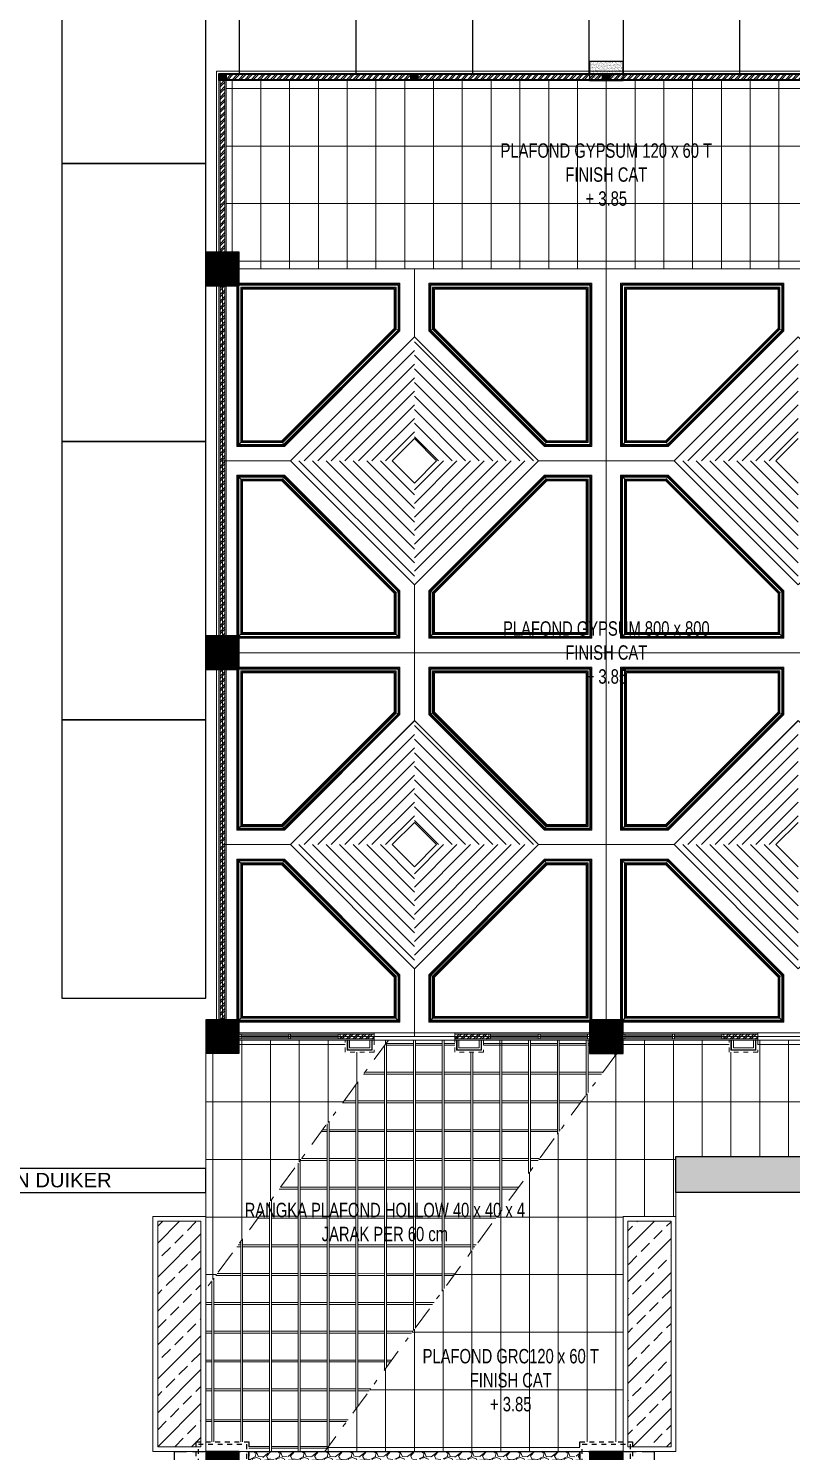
# Model space of a CAD drawing. Header units: inches. Extents: x 249 to 1192, y -18 to 440.
# Drawn here: x 359.44 to 375.35, y 240.01 to 269.68 of the extents above; entities that cross this region are included whole.
import ezdxf

# ---------------------------------------------------------------- set-up
doc = ezdxf.new("R2010")
doc.units = ezdxf.units.IN
doc.header["$MEASUREMENT"] = 0
for name, pattern in [('CENTER2', [1.125, 0.75, -0.125, 0.125, -0.125]), ('DASHDOT', [1, 0.5, -0.25, 0, -0.25]), ('DASHED2', [0.375, 0.25, -0.125]), ('HIDDEN', [0.375, 0.25, -0.125])]:
    doc.linetypes.add(name, pattern=pattern)
for name, color, linetype, lineweight in [('ARSIR BETON', 8, 'Continuous', 0), ('ARSIR KOLOM', 8, 'Continuous', 0), ('DINDING', 6, 'Continuous', 0), ('DINDING2', 137, 'Continuous', 20), ('KACA', 141, 'Continuous', 30), ('KUSEN', 16, 'Continuous', 15), ('lan', 7, 'Continuous', 15), ('lan1', 7, 'Continuous', 9), ('NOT', 7, 'Continuous', 9), ('PARTISI', 113, 'Continuous', 15), ('pla', 42, 'Continuous', 15), ('TEXT (KET. RUANG)', 7, 'Continuous', 5)]:
    doc.layers.add(name, color=color, linetype=linetype, lineweight=lineweight)
for name, color, linetype in [('ARSIR DINDING', 64, 'Continuous'), ('AS', 15, 'CENTER2'), ('ATAP', 123, 'Continuous'), ('KENDARAAN', 9, 'Continuous'), ('KOLOM', 5, 'Continuous'), ('SALURAN', 117, 'Continuous')]:
    doc.layers.add(name, color=color, linetype=linetype)
doc.styles.get("Standard").update_dxf_attribs({"font": 'arial.ttf'})
doc.styles.add('style1', font='swisscl.ttf')
pattern_1 = [(228.0127875, (-337.94808, -101.71055), (-4, -4.5), [0.067268, -6.65954402]), (184.9697407, (-337.99308, -101.76055), (6, 0.5), [0.115434, -11.42796238]), (132.510447, (-338.10808, -101.77055), (5, -5.5), [0.081394, -8.0580163]), (267.273689, (-338.30308, -101.89555), (0.5, 10), [0.105119, -10.40677902]), (292.8336542, (-338.30808, -102.00055), (-2.5, 6), [0.1030775, -10.20468656]), (357.273689, (-338.26808, -102.09555), (-10, 0.5), [0.105119, -10.40677902]), (37.6942405, (-338.16308, -102.10055), (-6.5, -5), [0.1390145, -13.76242427]), (72.2553284, (-338.05308, -102.01555), (3.5, 11), [0.131244, -12.99316075]), (121.4295656, (-338.01308, -101.89055), (-4, 6.5), [0.105475, -10.44203655]), (175.2363583, (-338.06808, -101.80055), (5.5, -0.5), [0.120416, -5.9003813]), (222.3974378, (-338.18808, -101.790549), (-6, -5.5), [0.155724, -15.4166875]), (138.814075, (-337.80808, -101.90055), (-3.5, 3), [0.0531505, -5.2619224]), (171.4692344, (-337.84808, -101.86555), (6.5, -1), [0.1011185, -10.0107557]), (225, (-337.94808, -101.85055), (-6e-17, -0.5), [0.0707105, -0.63639628]), (203.1985905, (-337.98308, -101.79055), (2.5, 1), [0.038079, -3.76980755]), (291.80141, (-338.01808, -101.80555), (-0.5, 1.5), [0.0538515, -2.6387309]), (30.963757, (-337.99808, -101.85555), (1.5, 1), [0.0874645, -2.82801145]), (161.565051, (-337.92308, -101.81055), (1, -0.5), [0.0632455, -1.51789333]), (16.3895403, (-338.30808, -101.80555), (5, 1.5), [0.0886, -8.77142257]), (70.346176, (-338.22308, -101.78055), (-2, -5.5), [0.0743305, -7.35870387]), (293.1985905, (-337.92308, -101.71055), (-1, 2.5), [0.0761575, -3.73172905]), (343.6104597, (-337.89308, -101.78055), (-5, 1.5), [0.0886, -8.77142257]), (339.443955, (-338.30808, -102.11555), (-2.5, 1), [0.08544, -4.18656187]), (294.7751406, (-338.22808, -102.14555), (-2.5, 5.5), [0.071589, -7.08732153]), (66.8014095, (-337.91808, -102.21055), (1, 2.5), [0.0761575, -3.73172905]), (17.3540246, (-337.88808, -102.14055), (-6.5, -2), [0.0838155, -8.2977118]), (69.443955, (-338.16308, -102.21055), (-1, -2.5), [0.04272, -4.22928187]), (101.309932, (-337.94808, -102.21055), (-0.5, 2), [0.025495, -2.52401476]), (165.963757, (-337.95308, -102.18555), (1.5, -0.5), [0.1030775, -1.9584753]), (186.009006, (-338.05308, -102.16055), (5, 0.5), [0.095525, -9.4569616]), (303.690068, (-337.99808, -101.90055), (-0.5, 1), [0.072111, -1.73066464]), (353.1572266, (-337.95808, -101.96055), (8.5, -1), [0.125897, -12.4637813]), (60.945396, (-337.83308, -101.97555), (-2, -3.5), [0.051478, -5.09633707]), (90, (-337.8081, -101.93055), (-0.5, 0.5), [0.03, -0.47]), (120.256437, (-338.06308, -102.14555), (2, -3.5), [0.069462, -6.87676]), (48.0127875, (-338.09808, -102.08555), (4, 4.5), [0.134536, -6.59227602]), (0, (-338.0081, -101.98555), (0.5, 0.5), [0.13, -0.37]), (325.3048465, (-337.87808, -101.98555), (5, -3.5), [0.079057, -7.82663715]), (254.054604, (-337.81308, -102.03055), (-0.5, -2), [0.072801, -3.56725394]), (207.6459754, (-337.83308, -102.10055), (-9.5, -5), [0.1185325, -11.7347371]), (175.4260787, (-337.93808, -102.15555), (-6.5, 0.5), [0.1253995, -12.4145367])]

# ---------------------------------------------------------------- blocks, each defined once
blk = doc.blocks.new('K1')
at = {"layer": 'ARSIR BETON'}
h = blk.add_hatch(dxfattribs=at)
h.set_pattern_fill('ANSI37', color=256, scale=0.15, style=0)
h.set_pattern_definition([(45, (258.37489, 277.120751), (-0.01325825, 0.01325825), []), (135, (258.37489, 277.120751), (-0.01325825, -0.01325825), [])])
h.paths.add_polyline_path([(259.125, 277.171), (259.125, 277.871), (258.425, 277.871), (258.425, 277.171)])
at = {"layer": 'KOLOM'}
blk.add_lwpolyline([(258.425, 277.171), (259.125, 277.171), (259.125, 277.871), (258.425, 277.871)], close=True, dxfattribs=at)
for points in [[(258.725, 277.571), (258.825, 277.471)], [(258.725, 277.471), (258.825, 277.571)]]:
    blk.add_lwpolyline(points, dxfattribs=at)
blk = doc.blocks.new('K2')
at = {"layer": 'ARSIR BETON'}
h = blk.add_hatch(dxfattribs=at)
h.set_pattern_fill('ANSI37', color=256, scale=0.1, style=0)
h.set_pattern_definition([(45, (-38.743626, 268.082874), (-0.0088388, 0.0088388), []), (135, (-38.743626, 268.082874), (-0.0088388, -0.0088388), [])])
h.paths.add_polyline_path([(-38.594, 268.233), (-38.744, 268.233), (-38.744, 268.083), (-38.594, 268.083)])
at = {"layer": 'KOLOM'}
blk.add_lwpolyline([(-38.744, 268.083), (-38.594, 268.083), (-38.594, 268.233), (-38.744, 268.233)], close=True, dxfattribs=at)
blk = doc.blocks.new('PL')
h = blk.add_hatch()
h.set_pattern_fill('_USER', color=256, scale=0.2, angle=45, style=0, pattern_type=0)
h.set_pattern_definition([(45, (561.85077, 407.82852), (-0.141421, 0.141421), [])])
h.paths.add_polyline_path([(564.437, 410.414), (561.851, 407.829), (563.972, 407.829), (564.437, 408.293)])
h = blk.add_hatch()
h.set_pattern_fill('_USER', color=256, scale=0.2, angle=45, style=0, pattern_type=0)
h.set_pattern_definition([(135, (567.02235, 407.82852), (0.141421, 0.141421), [])])
h.paths.add_polyline_path([(564.437, 410.414), (567.022, 407.829), (564.901, 407.829), (564.437, 408.293)])
h = blk.add_hatch()
h.set_pattern_fill('_USER', color=256, scale=0.2, angle=45, style=0, pattern_type=0)
h.set_pattern_definition([(45, (569.85077, 407.82852), (-0.141421, 0.141421), [])])
h.paths.add_polyline_path([(572.437, 410.414), (569.851, 407.829), (571.972, 407.829), (572.437, 408.293)])
h = blk.add_hatch()
h.set_pattern_fill('_USER', color=256, scale=0.2, angle=45, style=0, pattern_type=0)
h.set_pattern_definition([(315, (561.85077, 407.82852), (-0.141421, -0.141421), [])])
h.paths.add_polyline_path([(564.437, 405.243), (561.851, 407.829), (563.972, 407.829), (564.437, 407.364)])
h = blk.add_hatch()
h.set_pattern_fill('_USER', color=256, scale=0.2, angle=45, style=0, pattern_type=0)
h.set_pattern_definition([(315, (569.85077, 407.82852), (-0.141421, -0.141421), [])])
h.paths.add_polyline_path([(572.437, 405.243), (569.851, 407.829), (571.972, 407.829), (572.437, 407.364)])
h = blk.add_hatch()
h.set_pattern_fill('_USER', color=256, scale=0.2, angle=45, style=0, pattern_type=0)
h.set_pattern_definition([(45, (561.85077, 399.82852), (-0.141421, 0.141421), [])])
h.paths.add_polyline_path([(564.437, 402.414), (561.851, 399.829), (563.972, 399.829), (564.437, 400.293)])
h = blk.add_hatch()
h.set_pattern_fill('_USER', color=256, scale=0.2, angle=45, style=0, pattern_type=0)
h.set_pattern_definition([(135, (567.02235, 399.82852), (0.141421, 0.141421), [])])
h.paths.add_polyline_path([(564.437, 402.414), (567.022, 399.829), (564.901, 399.829), (564.437, 400.293)])
h = blk.add_hatch()
h.set_pattern_fill('_USER', color=256, scale=0.2, angle=45, style=0, pattern_type=0)
h.set_pattern_definition([(45, (569.85077, 399.82852), (-0.141421, 0.141421), [])])
h.paths.add_polyline_path([(572.437, 402.414), (569.851, 399.829), (571.972, 399.829), (572.437, 400.293)])
h = blk.add_hatch()
h.set_pattern_fill('_USER', color=256, scale=0.2, angle=45, style=0, pattern_type=0)
h.set_pattern_definition([(315, (561.85077, 399.82852), (-0.141421, -0.141421), [])])
h.paths.add_polyline_path([(564.437, 397.243), (561.851, 399.829), (563.972, 399.829), (564.437, 399.364)])
h = blk.add_hatch()
h.set_pattern_fill('_USER', color=256, scale=0.2, angle=45, style=0, pattern_type=0)
h.set_pattern_definition([(315, (569.85077, 399.82852), (-0.141421, -0.141421), [])])
h.paths.add_polyline_path([(572.437, 397.243), (569.851, 399.829), (571.972, 399.829), (572.437, 399.364)])
for p, q in [((563.972, 407.829), (564.437, 408.293)), ((564.437, 408.293), (564.901, 407.829)), ((571.972, 407.829), (572.437, 408.293)), ((561.851, 407.829), (560.437, 407.829)), ((564.437, 407.364), (563.972, 407.829)), ((564.901, 407.829), (564.437, 407.364)), ((566.74, 407.829), (564.437, 405.526)), ((566.457, 407.829), (564.437, 405.808)), ((566.174, 407.829), (564.437, 406.091)), ((565.891, 407.829), (564.437, 406.374)), ((565.608, 407.829), (564.437, 406.657)), ((565.325, 407.829), (564.437, 406.94)), ((565.042, 407.829), (564.437, 407.223)), ((569.851, 407.829), (568.437, 407.829)), ((572.437, 407.364), (571.972, 407.829)), ((564.437, 405.243), (564.437, 403.829)), ((563.972, 399.829), (564.437, 400.293)), ((564.437, 400.293), (564.901, 399.829)), ((571.972, 399.829), (572.437, 400.293)), ((561.851, 399.829), (560.437, 399.829)), ((564.437, 399.364), (563.972, 399.829)), ((564.901, 399.829), (564.437, 399.364)), ((566.74, 399.829), (564.437, 397.526)), ((566.457, 399.829), (564.437, 397.808)), ((566.174, 399.829), (564.437, 398.091)), ((565.891, 399.829), (564.437, 398.374)), ((565.608, 399.829), (564.437, 398.657)), ((565.325, 399.829), (564.437, 398.94)), ((565.042, 399.829), (564.437, 399.223)), ((569.851, 399.829), (568.437, 399.829)), ((572.437, 399.364), (571.972, 399.829)), ((564.437, 397.243), (564.437, 395.829))]:
    blk.add_line(p, q)
for points in [[(560.437, 403.829), (568.437, 403.829), (568.437, 411.829), (560.437, 411.829)], [(568.437, 411.829), (564.437, 411.829), (564.437, 410.414), (567.022, 407.829), (568.437, 407.829)], [(568.437, 403.829), (576.437, 403.829), (576.437, 411.829), (568.437, 411.829)], [(564.137, 410.539), (564.137, 411.529), (560.737, 411.529), (560.737, 408.129), (561.727, 408.129)], [(564.137, 410.539), (564.137, 411.529), (560.737, 411.529), (560.737, 408.129), (561.727, 408.129)], [(564.117, 410.547), (564.117, 411.509), (560.757, 411.509), (560.757, 408.149), (561.718, 408.149)], [(564.097, 410.555), (564.097, 411.489), (560.777, 411.489), (560.777, 408.169), (561.71, 408.169)], [(564.057, 410.572), (564.057, 411.449), (560.817, 411.449), (560.817, 408.209), (561.693, 408.209)], [(564.037, 410.58), (564.037, 411.429), (560.837, 411.429), (560.837, 408.229), (561.685, 408.229)], [(564.737, 410.539), (564.737, 411.529), (568.137, 411.529), (568.137, 408.129), (567.147, 408.129)], [(564.737, 410.539), (564.737, 411.529), (568.137, 411.529), (568.137, 408.129), (567.147, 408.129)], [(564.737, 410.539), (564.737, 411.529), (568.137, 411.529), (568.137, 408.129), (567.147, 408.129)], [(564.757, 410.547), (564.757, 411.509), (568.117, 411.509), (568.117, 408.149), (567.155, 408.149)], [(564.777, 410.555), (564.777, 411.489), (568.097, 411.489), (568.097, 408.169), (567.163, 408.169)], [(564.817, 410.572), (564.817, 411.449), (568.057, 411.449), (568.057, 408.209), (567.18, 408.209)], [(564.837, 410.58), (564.837, 411.429), (568.037, 411.429), (568.037, 408.229), (567.188, 408.229)], [(572.137, 410.539), (572.137, 411.529), (568.737, 411.529), (568.737, 408.129), (569.727, 408.129)], [(572.137, 410.539), (572.137, 411.529), (568.737, 411.529), (568.737, 408.129), (569.727, 408.129)], [(572.117, 410.547), (572.117, 411.509), (568.757, 411.509), (568.757, 408.149), (569.718, 408.149)], [(572.097, 410.555), (572.097, 411.489), (568.777, 411.489), (568.777, 408.169), (569.71, 408.169)], [(572.057, 410.572), (572.057, 411.449), (568.817, 411.449), (568.817, 408.209), (569.693, 408.209)], [(572.037, 410.58), (572.037, 411.429), (568.837, 411.429), (568.837, 408.229), (569.685, 408.229)], [(564.017, 410.588), (564.017, 411.409), (560.857, 411.409), (560.857, 408.249), (561.677, 408.249)], [(564.857, 410.588), (564.857, 411.409), (568.017, 411.409), (568.017, 408.249), (567.196, 408.249)], [(572.017, 410.588), (572.017, 411.409), (568.857, 411.409), (568.857, 408.249), (569.677, 408.249)], [(561.851, 407.829), (564.437, 410.414), (567.022, 407.829), (564.437, 405.243)], [(569.851, 407.829), (572.437, 410.414), (575.022, 407.829), (572.437, 405.243)], [(564.137, 405.118), (564.137, 404.129), (560.737, 404.129), (560.737, 407.529), (561.727, 407.529)], [(564.137, 405.118), (564.137, 404.129), (560.737, 404.129), (560.737, 407.529), (561.727, 407.529)], [(564.137, 405.118), (564.137, 404.129), (560.737, 404.129), (560.737, 407.529), (561.727, 407.529)], [(564.117, 405.11), (564.117, 404.149), (560.757, 404.149), (560.757, 407.509), (561.718, 407.509)], [(564.097, 405.102), (564.097, 404.169), (560.777, 404.169), (560.777, 407.489), (561.71, 407.489)], [(564.057, 405.085), (564.057, 404.209), (560.817, 404.209), (560.817, 407.449), (561.693, 407.449)], [(564.037, 405.077), (564.037, 404.229), (560.837, 404.229), (560.837, 407.429), (561.685, 407.429)], [(564.017, 405.069), (564.017, 404.249), (560.857, 404.249), (560.857, 407.409), (561.677, 407.409)], [(564.737, 405.118), (564.737, 404.129), (568.137, 404.129), (568.137, 407.529), (567.147, 407.529)], [(564.737, 405.118), (564.737, 404.129), (568.137, 404.129), (568.137, 407.529), (567.147, 407.529)], [(564.737, 405.118), (564.737, 404.129), (568.137, 404.129), (568.137, 407.529), (567.147, 407.529)], [(564.737, 405.118), (564.737, 404.129), (568.137, 404.129), (568.137, 407.529), (567.147, 407.529)], [(564.757, 405.11), (564.757, 404.149), (568.117, 404.149), (568.117, 407.509), (567.155, 407.509)], [(564.777, 405.102), (564.777, 404.169), (568.097, 404.169), (568.097, 407.489), (567.163, 407.489)], [(564.817, 405.085), (564.817, 404.209), (568.057, 404.209), (568.057, 407.449), (567.18, 407.449)], [(564.837, 405.077), (564.837, 404.229), (568.037, 404.229), (568.037, 407.429), (567.188, 407.429)], [(564.857, 405.069), (564.857, 404.249), (568.017, 404.249), (568.017, 407.409), (567.196, 407.409)], [(572.137, 405.118), (572.137, 404.129), (568.737, 404.129), (568.737, 407.529), (569.727, 407.529)], [(572.137, 405.118), (572.137, 404.129), (568.737, 404.129), (568.737, 407.529), (569.727, 407.529)], [(572.137, 405.118), (572.137, 404.129), (568.737, 404.129), (568.737, 407.529), (569.727, 407.529)], [(572.117, 405.11), (572.117, 404.149), (568.757, 404.149), (568.757, 407.509), (569.718, 407.509)], [(572.097, 405.102), (572.097, 404.169), (568.777, 404.169), (568.777, 407.489), (569.71, 407.489)], [(572.057, 405.085), (572.057, 404.209), (568.817, 404.209), (568.817, 407.449), (569.693, 407.449)], [(572.037, 405.077), (572.037, 404.229), (568.837, 404.229), (568.837, 407.429), (569.685, 407.429)], [(572.017, 405.069), (572.017, 404.249), (568.857, 404.249), (568.857, 407.409), (569.677, 407.409)], [(560.437, 395.829), (568.437, 395.829), (568.437, 403.829), (560.437, 403.829)], [(568.437, 403.829), (564.437, 403.829), (564.437, 402.414), (567.022, 399.829), (568.437, 399.829)], [(568.437, 395.829), (576.437, 395.829), (576.437, 403.829), (568.437, 403.829)], [(564.137, 402.539), (564.137, 403.529), (560.737, 403.529), (560.737, 400.129), (561.727, 400.129)], [(564.137, 402.539), (564.137, 403.529), (560.737, 403.529), (560.737, 400.129), (561.727, 400.129)], [(564.117, 402.547), (564.117, 403.509), (560.757, 403.509), (560.757, 400.149), (561.718, 400.149)], [(564.097, 402.555), (564.097, 403.489), (560.777, 403.489), (560.777, 400.169), (561.71, 400.169)], [(564.057, 402.572), (564.057, 403.449), (560.817, 403.449), (560.817, 400.209), (561.693, 400.209)], [(564.037, 402.58), (564.037, 403.429), (560.837, 403.429), (560.837, 400.229), (561.685, 400.229)], [(564.737, 402.539), (564.737, 403.529), (568.137, 403.529), (568.137, 400.129), (567.147, 400.129)], [(564.737, 402.539), (564.737, 403.529), (568.137, 403.529), (568.137, 400.129), (567.147, 400.129)], [(564.737, 402.539), (564.737, 403.529), (568.137, 403.529), (568.137, 400.129), (567.147, 400.129)], [(564.757, 402.547), (564.757, 403.509), (568.117, 403.509), (568.117, 400.149), (567.155, 400.149)], [(564.777, 402.555), (564.777, 403.489), (568.097, 403.489), (568.097, 400.169), (567.163, 400.169)], [(564.817, 402.572), (564.817, 403.449), (568.057, 403.449), (568.057, 400.209), (567.18, 400.209)], [(564.837, 402.58), (564.837, 403.429), (568.037, 403.429), (568.037, 400.229), (567.188, 400.229)], [(572.137, 402.539), (572.137, 403.529), (568.737, 403.529), (568.737, 400.129), (569.727, 400.129)], [(572.137, 402.539), (572.137, 403.529), (568.737, 403.529), (568.737, 400.129), (569.727, 400.129)], [(572.117, 402.547), (572.117, 403.509), (568.757, 403.509), (568.757, 400.149), (569.718, 400.149)], [(572.097, 402.555), (572.097, 403.489), (568.777, 403.489), (568.777, 400.169), (569.71, 400.169)], [(572.057, 402.572), (572.057, 403.449), (568.817, 403.449), (568.817, 400.209), (569.693, 400.209)], [(572.037, 402.58), (572.037, 403.429), (568.837, 403.429), (568.837, 400.229), (569.685, 400.229)], [(564.017, 402.588), (564.017, 403.409), (560.857, 403.409), (560.857, 400.249), (561.677, 400.249)], [(564.857, 402.588), (564.857, 403.409), (568.017, 403.409), (568.017, 400.249), (567.196, 400.249)], [(572.017, 402.588), (572.017, 403.409), (568.857, 403.409), (568.857, 400.249), (569.677, 400.249)], [(561.851, 399.829), (564.437, 402.414), (567.022, 399.829), (564.437, 397.243)], [(569.851, 399.829), (572.437, 402.414), (575.022, 399.829), (572.437, 397.243)], [(564.137, 397.118), (564.137, 396.129), (560.737, 396.129), (560.737, 399.529), (561.727, 399.529)], [(564.137, 397.118), (564.137, 396.129), (560.737, 396.129), (560.737, 399.529), (561.727, 399.529)], [(564.137, 397.118), (564.137, 396.129), (560.737, 396.129), (560.737, 399.529), (561.727, 399.529)], [(564.117, 397.11), (564.117, 396.149), (560.757, 396.149), (560.757, 399.509), (561.718, 399.509)], [(564.097, 397.102), (564.097, 396.169), (560.777, 396.169), (560.777, 399.489), (561.71, 399.489)], [(564.057, 397.085), (564.057, 396.209), (560.817, 396.209), (560.817, 399.449), (561.693, 399.449)], [(564.037, 397.077), (564.037, 396.229), (560.837, 396.229), (560.837, 399.429), (561.685, 399.429)], [(564.017, 397.069), (564.017, 396.249), (560.857, 396.249), (560.857, 399.409), (561.677, 399.409)], [(564.737, 397.118), (564.737, 396.129), (568.137, 396.129), (568.137, 399.529), (567.147, 399.529)], [(564.737, 397.118), (564.737, 396.129), (568.137, 396.129), (568.137, 399.529), (567.147, 399.529)], [(564.737, 397.118), (564.737, 396.129), (568.137, 396.129), (568.137, 399.529), (567.147, 399.529)], [(564.737, 397.118), (564.737, 396.129), (568.137, 396.129), (568.137, 399.529), (567.147, 399.529)], [(564.757, 397.11), (564.757, 396.149), (568.117, 396.149), (568.117, 399.509), (567.155, 399.509)], [(564.777, 397.102), (564.777, 396.169), (568.097, 396.169), (568.097, 399.489), (567.163, 399.489)], [(564.817, 397.085), (564.817, 396.209), (568.057, 396.209), (568.057, 399.449), (567.18, 399.449)], [(564.837, 397.077), (564.837, 396.229), (568.037, 396.229), (568.037, 399.429), (567.188, 399.429)], [(564.857, 397.069), (564.857, 396.249), (568.017, 396.249), (568.017, 399.409), (567.196, 399.409)], [(572.137, 397.118), (572.137, 396.129), (568.737, 396.129), (568.737, 399.529), (569.727, 399.529)], [(572.137, 397.118), (572.137, 396.129), (568.737, 396.129), (568.737, 399.529), (569.727, 399.529)], [(572.137, 397.118), (572.137, 396.129), (568.737, 396.129), (568.737, 399.529), (569.727, 399.529)], [(572.117, 397.11), (572.117, 396.149), (568.757, 396.149), (568.757, 399.509), (569.718, 399.509)], [(572.097, 397.102), (572.097, 396.169), (568.777, 396.169), (568.777, 399.489), (569.71, 399.489)], [(572.057, 397.085), (572.057, 396.209), (568.817, 396.209), (568.817, 399.449), (569.693, 399.449)], [(572.037, 397.077), (572.037, 396.229), (568.837, 396.229), (568.837, 399.429), (569.685, 399.429)], [(572.017, 397.069), (572.017, 396.249), (568.857, 396.249), (568.857, 399.409), (569.677, 399.409)]]:
    blk.add_lwpolyline(points, close=True)
for points in [[(564.017, 410.588), (564.117, 410.547)], [(564.857, 410.588), (564.757, 410.547)], [(572.017, 410.588), (572.117, 410.547)], [(560.857, 408.249), (560.737, 408.129)], [(561.677, 408.249), (561.727, 408.129)], [(567.196, 408.249), (567.147, 408.129)], [(568.857, 408.249), (568.737, 408.129)], [(569.677, 408.249), (569.727, 408.129)], [(560.857, 407.409), (560.737, 407.529)], [(561.677, 407.409), (561.727, 407.529)], [(567.196, 407.409), (567.147, 407.529)], [(568.857, 407.409), (568.737, 407.529)], [(569.677, 407.409), (569.727, 407.529)], [(564.017, 405.069), (564.117, 405.11)], [(564.857, 405.069), (564.757, 405.11)], [(572.017, 405.069), (572.117, 405.11)], [(560.857, 404.249), (560.737, 404.129)], [(564.017, 404.249), (564.137, 404.129)], [(564.857, 404.249), (564.737, 404.129)], [(568.857, 404.249), (568.737, 404.129)], [(572.017, 404.249), (572.137, 404.129)], [(564.017, 402.588), (564.117, 402.547)], [(564.857, 402.588), (564.757, 402.547)], [(572.017, 402.588), (572.117, 402.547)], [(560.857, 400.249), (560.737, 400.129)], [(561.677, 400.249), (561.727, 400.129)], [(567.196, 400.249), (567.147, 400.129)], [(568.857, 400.249), (568.737, 400.129)], [(569.677, 400.249), (569.727, 400.129)], [(560.857, 399.409), (560.737, 399.529)], [(561.677, 399.409), (561.727, 399.529)], [(567.196, 399.409), (567.147, 399.529)], [(568.857, 399.409), (568.737, 399.529)], [(569.677, 399.409), (569.727, 399.529)], [(564.017, 397.069), (564.117, 397.11)], [(564.857, 397.069), (564.757, 397.11)], [(572.017, 397.069), (572.117, 397.11)], [(560.857, 396.249), (560.737, 396.129)], [(564.017, 396.249), (564.137, 396.129)], [(564.857, 396.249), (564.737, 396.129)], [(568.857, 396.249), (568.737, 396.129)], [(572.017, 396.249), (572.137, 396.129)]]:
    blk.add_lwpolyline(points)

msp = doc.modelspace()

# ---------------------------------------------------------------- hatches: boundary and pattern name
h = msp.add_hatch()
h.set_pattern_fill('AR-SAND', color=256, scale=0.025, style=0)
h.set_pattern_definition([(37.5, (371.13653, 268.5879), (-0.0015748, 0.0481706), [0, -0.038, 0, -0.0425, 0, -0.040625]), (7.5, (371.13653, 268.5879), (0.0442444, 0.0705537), [0, -0.0205, 0, -0.03425, 0, -0.013125]), (327.5, (371.10578, 268.5879), (0.0778535, 0.0001415), [0, -0.0125, 0, -0.045, 0, -0.05875]), (317.5, (371.10578, 268.5879), (0.075153, 0.021942), [0, -0.00625, 0, -0.0295, 0, -0.03375])])
h.paths.add_polyline_path([(371.1365, 268.5879), (371.8365, 268.5879), (371.8365, 268.9879), (371.1365, 268.9879)])
at = {"layer": 'ARSIR BETON'}
h = msp.add_hatch(dxfattribs=at)
h.set_pattern_fill('ANSI37', color=256, scale=0.15, style=0)
h.set_pattern_definition([(45, (371.08653, 248.2629), (-0.01325825, 0.01325825), []), (135, (371.08653, 248.2629), (-0.01325825, -0.01325825), [])])
h.paths.add_polyline_path([(371.8365, 248.3129), (371.8365, 249.0129), (371.1365, 249.0129), (371.1365, 248.3129)])
at = {"layer": 'ARSIR DINDING'}
h = msp.add_hatch(dxfattribs=at)
h.set_pattern_fill('ANSI32', color=256, scale=0.25, style=0)
h.set_pattern_definition([(45, (363.43653, 249.0129), (-0.06629126, 0.06629126), []), (45, (363.48072, 249.0129), (-0.06629126, 0.06629126), [])])
h.paths.add_polyline_path([(363.4365, 249.0129), (363.5365, 249.0129), (363.5365, 268.5879), (363.4365, 268.5879)])
h = msp.add_hatch(dxfattribs=at)
h.set_pattern_fill('ANSI32', color=256, scale=0.25, style=0)
h.set_pattern_definition([(45, (363.56153, 268.6129), (-0.06629126, 0.06629126), []), (45, (363.60572, 268.6129), (-0.06629126, 0.06629126), [])])
h.paths.add_polyline_path([(382.3811, 268.7129), (382.3811, 268.6129), (382.5311, 268.6129), (382.5311, 268.7129)])
h.paths.add_polyline_path([(380.6607, 268.6129), (380.6607, 268.7129), (363.5615, 268.7129), (363.5615, 268.6129)])
h = msp.add_hatch(dxfattribs=at)
h.set_pattern_fill('ANSI32', color=256, scale=0.25, style=0)
h.set_pattern_definition([(45, (365.93679, 248.6129), (-0.0662913, 0.0662913), []), (45, (365.98098, 248.6129), (-0.0662913, 0.0662913), [])])
h.paths.add_polyline_path([(366.6468, 248.7129), (365.9368, 248.7129), (365.9368, 248.6129), (366.6468, 248.6129)])
h.paths.add_polyline_path([(369.0368, 248.7129), (368.3268, 248.7129), (368.3268, 248.6129), (369.0368, 248.6129)])
h = msp.add_hatch(dxfattribs=at)
h.set_pattern_fill('ANSI32', color=256, scale=0.25, style=0)
h.set_pattern_definition([(45, (373.93627, 248.6129), (-0.0662913, 0.0662913), []), (45, (373.98047, 248.6129), (-0.0662913, 0.0662913), [])])
h.paths.add_polyline_path([(374.6464, 248.7129), (373.9363, 248.7129), (373.9363, 248.6129), (374.6464, 248.6129)])
h.paths.add_polyline_path([(377.0365, 248.7129), (376.3264, 248.7129), (376.3264, 248.6129), (377.0365, 248.6129)])
at = {"layer": 'ARSIR KOLOM'}
h = msp.add_hatch(dxfattribs=at)
h.set_pattern_fill('GRAVEL', color=256, scale=0.5, style=0)
h.set_pattern_definition(pattern_1)
h.paths.add_polyline_path([(372.9373, 246.1634), (379.9863, 246.1634), (379.9863, 245.4129), (372.9373, 245.4129)])
h.paths.add_polyline_path([(376.9567, 245.5882), (376.9567, 245.9612), (375.7143, 245.9612), (375.7143, 245.5882)], flags=0)
h = msp.add_hatch(dxfattribs=at)
h.set_pattern_fill('GRAVEL', color=256, scale=0.5, style=0)
h.set_pattern_definition(pattern_1)
h.paths.add_polyline_path([(364.037, 240.0134), (370.9368, 240.0134), (370.9368, 239.3134), (364.037, 239.3134)])
h.paths.add_polyline_path([(366.8658, 239.8499), (366.8658, 239.4769), (368.1083, 239.4769), (368.1083, 239.8499)], flags=16)
at = {"layer": 'KACA'}
h = msp.add_hatch(dxfattribs=at)
h.set_pattern_fill('ANSI33', color=256, scale=2, style=0)
h.set_pattern_definition([(45, (362.1365, 240.1134), (-0.353553, 0.353553), []), (45, (362.4901, 240.1134), (-0.353553, 0.353553), [0.25, -0.125])])
edge = h.paths.add_edge_path()
edge.add_line((363.0363, 244.8134), (363.0365, 240.1134))
edge.add_line((363.0365, 240.1134), (362.1365, 240.1134))
edge.add_line((362.1365, 240.1134), (362.1365, 244.8134))
edge.add_line((362.1365, 244.8134), (363.0358, 244.8134))
edge.add_line((371.9376, 244.8134), (371.9373, 240.1134))
edge.add_line((371.9373, 240.1134), (372.8373, 240.1134))
edge.add_line((372.8373, 240.1134), (372.8373, 244.8134))
edge.add_line((372.8373, 244.8134), (371.9381, 244.8134))

# ---------------------------------------------------------------- linework, layer by layer
msp.add_lwpolyline([(363.8365, 273.6629), (363.8365, 268.7379)])
at = {"layer": 'AS', "linetype": 'HIDDEN', "ltscale": 0.35}
for points in [[(362.937, 240.2134), (364.037, 240.2134), (364.037, 239.1134), (362.937, 239.1134)], [(362.987, 240.1634), (363.987, 240.1634), (363.987, 239.1634), (362.987, 239.1634)], [(370.9368, 240.2134), (372.0368, 240.2134), (372.0368, 239.1134), (370.9368, 239.1134)], [(370.9868, 240.1634), (371.9868, 240.1634), (371.9868, 239.1634), (370.9868, 239.1634)]]:
    msp.add_lwpolyline(points, close=True, dxfattribs=at)
at = {"layer": 'ATAP', "linetype": 'HIDDEN'}
msp.add_lwpolyline([(372.487, 238.6634), (362.487, 238.6634), (362.487, 240.0134), (372.487, 240.0134)], close=True, dxfattribs=at)
at = {"layer": 'DINDING'}
for points in [[(382.5311, 268.7379), (382.5311, 268.7879), (363.4115, 268.7879), (363.3615, 268.7879), (363.3615, 249.0129)], [(363.137, 248.3129), (363.137, 239.6634)], [(389.0608, 246.1634), (372.9373, 246.1634)], [(372.9373, 240.0134), (372.9373, 246.1634)], [(363.1363, 244.9134), (363.1365, 240.0134), (362.0365, 240.0134), (362.0365, 244.9134), (363.1363, 244.9134)], [(363.0363, 244.8134), (363.0365, 240.1134), (362.1365, 240.1134), (362.1365, 244.8134), (363.0358, 244.8134)], [(371.8375, 244.9134), (371.8373, 240.0134), (372.9373, 240.0134), (372.9373, 244.9134), (371.8375, 244.9134)], [(371.9376, 244.8134), (371.9373, 240.1134), (372.8373, 240.1134), (372.8373, 244.8134), (371.9381, 244.8134)]]:
    msp.add_lwpolyline(points, dxfattribs=at)
for points in [[(363.4115, 249.0129), (363.5615, 249.0129), (363.5615, 268.5879), (363.4115, 268.5879)], [(363.5615, 268.5879), (382.5311, 268.5879), (382.5311, 268.7379), (363.5615, 268.7379)], [(366.6468, 248.5879), (363.8365, 248.5879), (363.8365, 248.7379), (366.6468, 248.7379)], [(368.3268, 248.7379), (374.6464, 248.7379), (374.6464, 248.5879), (368.3268, 248.5879)], [(363.837, 239.3134), (371.1368, 239.3134), (371.1368, 240.0134), (363.837, 240.0134)]]:
    msp.add_lwpolyline(points, close=True, dxfattribs=at)
at = {"layer": 'DINDING2'}
for points in [[(363.4365, 249.0129), (363.5365, 249.0129), (363.5365, 268.5879), (363.4365, 268.5879)], [(363.5615, 268.6129), (382.5311, 268.6129), (382.5311, 268.7129), (363.5615, 268.7129)], [(366.6468, 248.6129), (363.8365, 248.6129), (363.8365, 248.7129), (366.6468, 248.7129)], [(374.6464, 248.6129), (368.3268, 248.6129), (368.3268, 248.7129), (374.6464, 248.7129)]]:
    msp.add_lwpolyline(points, close=True, dxfattribs=at)
at = {"layer": 'KACA'}
for points in [[(363.877, 248.6679), (364.8669, 248.6679), (364.8669, 248.6579), (363.877, 248.6579)], [(365.8968, 248.6679), (364.9069, 248.6679), (364.9069, 248.6579), (365.8968, 248.6579)], [(369.0768, 248.6679), (370.0667, 248.6679), (370.0667, 248.6579), (369.0768, 248.6579)], [(371.0965, 248.6679), (370.1067, 248.6679), (370.1067, 248.6579), (371.0965, 248.6579)], [(371.8765, 248.6679), (372.8664, 248.6679), (372.8664, 248.6579), (371.8765, 248.6579)], [(373.8963, 248.6679), (372.9064, 248.6679), (372.9064, 248.6579), (373.8963, 248.6579)]]:
    msp.add_lwpolyline(points, close=True, dxfattribs=at)
at = {"layer": 'KENDARAAN'}
for points in [[(366.2665, 273.6629), (366.2665, 268.7379)], [(368.6965, 273.6629), (368.6965, 268.7379)], [(371.1265, 273.6629), (371.1265, 268.7379)], [(371.8365, 273.6629), (371.8365, 268.7379)], [(374.2665, 273.6629), (374.2665, 268.7379)]]:
    msp.add_lwpolyline(points, dxfattribs=at)
for points in [[(360.1365, 266.8629), (363.1365, 266.8629), (363.1365, 272.6629), (360.1365, 272.6629)], [(360.1365, 261.0629), (363.1365, 261.0629), (363.1365, 266.8629), (360.1365, 266.8629)], [(360.1365, 255.2629), (363.1365, 255.2629), (363.1365, 261.0629), (360.1365, 261.0629)], [(360.1365, 249.4629), (363.1365, 249.4629), (363.1365, 255.2629), (360.1365, 255.2629)]]:
    msp.add_lwpolyline(points, close=True, dxfattribs=at)
at = {"layer": 'KOLOM'}
for points in [[(371.1365, 268.5879), (371.8365, 268.5879), (371.8365, 268.9879), (371.1365, 268.9879)], [(371.1365, 248.3129), (371.8365, 248.3129), (371.8365, 249.0129), (371.1365, 249.0129)], [(364.037, 240.0134), (370.9368, 240.0134), (370.9368, 239.3134), (364.037, 239.3134)]]:
    msp.add_lwpolyline(points, close=True, dxfattribs=at)
for points in [[(371.4365, 248.7129), (371.5365, 248.6129)], [(371.4365, 248.6129), (371.5365, 248.7129)]]:
    msp.add_lwpolyline(points, dxfattribs=at)
at = {"layer": 'KUSEN'}
for points in [[(363.837, 248.6129), (363.837, 248.7129), (363.877, 248.7129), (363.877, 248.6129), (363.837, 248.6129)], [(364.8669, 248.6129), (364.8669, 248.7129), (364.9069, 248.7129), (364.9069, 248.6129), (364.8669, 248.6129)], [(365.8968, 248.6129), (365.8968, 248.7129), (365.9368, 248.7129), (365.9368, 248.6129), (365.8968, 248.6129)], [(369.0768, 248.6129), (369.0768, 248.7129), (369.0368, 248.7129), (369.0368, 248.6129), (369.0768, 248.6129)], [(370.1067, 248.6129), (370.1067, 248.7129), (370.0667, 248.7129), (370.0667, 248.6129), (370.1067, 248.6129)], [(371.1365, 248.6129), (371.1365, 248.7129), (371.0965, 248.7129), (371.0965, 248.6129), (371.1365, 248.6129)], [(371.8365, 248.6129), (371.8365, 248.7129), (371.8765, 248.7129), (371.8765, 248.6129), (371.8365, 248.6129)], [(372.8664, 248.6129), (372.8664, 248.7129), (372.9064, 248.7129), (372.9064, 248.6129), (372.8664, 248.6129)], [(373.8963, 248.6129), (373.8963, 248.7129), (373.9363, 248.7129), (373.9363, 248.6129), (373.8963, 248.6129)]]:
    msp.add_lwpolyline(points, dxfattribs=at)
for points in [[(363.837, 248.6129), (365.9368, 248.6129), (365.9368, 248.7129), (363.837, 248.7129)], [(371.1365, 248.6129), (369.0368, 248.6129), (369.0368, 248.7129), (371.1365, 248.7129)], [(371.8365, 248.6129), (373.9363, 248.6129), (373.9363, 248.7129), (371.8365, 248.7129)]]:
    msp.add_lwpolyline(points, close=True, dxfattribs=at)
at = {"layer": 'lan', "linetype": 'DASHDOT'}
for p, q in [((366.9454, 248.5879), (363.137, 243.3952)), ((371.7042, 248.3129), (365.6173, 240.0134))]:
    msp.add_line(p, q, dxfattribs=at)
at = {"layer": 'lan1'}
for points in [[(366.6468, 248.7379), (368.3268, 248.7379), (368.3268, 248.5879), (366.6468, 248.5879)], [(374.6464, 248.7379), (376.3264, 248.7379), (376.3264, 248.5879), (374.6464, 248.5879)]]:
    msp.add_lwpolyline(points, close=True, dxfattribs=at)
at = {"layer": 'PARTISI', "linetype": 'DASHED2', "ltscale": 0.1}
for points in [[(366.6468, 248.5879), (366.6468, 248.3379), (366.0468, 248.3379), (366.0468, 248.5879)], [(368.9268, 248.5879), (368.9268, 248.3379), (368.3268, 248.3379), (368.3268, 248.5879)], [(374.6464, 248.5879), (374.6464, 248.3379), (374.0464, 248.3379), (374.0464, 248.5879)]]:
    msp.add_lwpolyline(points, dxfattribs=at)
at = {"layer": 'PARTISI'}
for points in [[(366.6068, 248.5879), (366.6068, 248.3779), (366.0868, 248.3779), (366.0868, 248.5879)], [(366.5968, 248.5879), (366.5968, 248.3879), (366.0968, 248.3879), (366.0968, 248.5879)], [(366.5568, 248.5879), (366.5568, 248.4279), (366.1368, 248.4279), (366.1368, 248.5879)], [(368.8868, 248.5879), (368.8868, 248.3779), (368.3668, 248.3779), (368.3668, 248.5879)], [(368.8768, 248.5879), (368.8768, 248.3879), (368.3768, 248.3879), (368.3768, 248.5879)], [(368.8368, 248.5879), (368.8368, 248.4279), (368.4168, 248.4279), (368.4168, 248.5879)], [(374.6064, 248.5879), (374.6064, 248.3779), (374.0864, 248.3779), (374.0864, 248.5879)], [(374.5964, 248.5879), (374.5964, 248.3879), (374.0964, 248.3879), (374.0964, 248.5879)], [(374.5564, 248.5879), (374.5564, 248.4279), (374.1364, 248.4279), (374.1364, 248.5879)]]:
    msp.add_lwpolyline(points, dxfattribs=at)
at = {"layer": 'pla'}
for p, q in [((363.6863, 264.6632), (363.6863, 268.5879)), ((364.2863, 264.6632), (364.2863, 268.5879)), ((364.8863, 264.6632), (364.8863, 268.5879)), ((365.4863, 264.6632), (365.4863, 268.5879)), ((366.0863, 264.6632), (366.0863, 268.5879)), ((366.6863, 264.6632), (366.6863, 268.5879)), ((367.2863, 264.6632), (367.2863, 268.5879)), ((367.8863, 264.6632), (367.8863, 268.5879)), ((368.4863, 264.6632), (368.4863, 268.5879)), ((369.0863, 264.6632), (369.0863, 268.5879)), ((369.6863, 264.6632), (369.6863, 268.5879)), ((370.2863, 264.6632), (370.2863, 268.5879)), ((370.8863, 264.6632), (370.8863, 268.5879)), ((371.4863, 264.6632), (371.4863, 268.5879)), ((372.0863, 264.6632), (372.0863, 268.5879)), ((372.6863, 264.6632), (372.6863, 268.5879)), ((373.2863, 264.6632), (373.2863, 268.5879)), ((373.8863, 264.6632), (373.8863, 268.5879)), ((374.4863, 264.6632), (374.4863, 268.5879)), ((375.0863, 264.6632), (375.0863, 268.5879)), ((379.4113, 268.4255), (363.5615, 268.4255)), ((379.4113, 267.2255), (363.5615, 267.2255)), ((379.4113, 266.0255), (363.5615, 266.0255)), ((379.1363, 264.8255), (363.5615, 264.8255)), ((363.887, 248.5879), (363.887, 244.4178)), ((364.487, 248.5879), (364.487, 245.2359)), ((365.087, 248.5879), (365.087, 246.054)), ((365.687, 248.5879), (365.687, 246.8721)), ((366.887, 248.5879), (366.887, 248.5083)), ((367.467, 248.5879), (367.467, 242.5356)), ((367.507, 248.5879), (367.507, 242.5901)), ((368.067, 248.5879), (368.067, 243.3537)), ((368.107, 248.5879), (368.107, 243.4082)), ((369.267, 248.5879), (369.267, 244.9899)), ((369.307, 248.5879), (369.307, 245.0444)), ((369.867, 248.5879), (369.867, 245.808)), ((369.907, 248.5879), (369.907, 245.8625)), ((370.467, 248.5879), (370.467, 246.6261)), ((370.507, 248.5879), (370.507, 246.6806)), ((371.067, 248.5879), (371.067, 247.4442)), ((371.107, 248.5879), (371.107, 247.4987)), ((372.287, 248.5879), (372.287, 244.9134)), ((372.887, 248.5879), (372.887, 244.9134)), ((373.487, 248.5879), (373.487, 246.1634)), ((374.687, 248.5879), (374.687, 246.1634)), ((375.287, 248.5879), (375.287, 246.1634)), ((363.287, 248.3129), (363.287, 243.5997)), ((363.8365, 248.5006), (366.0468, 248.5005)), ((363.8365, 248.5006), (366.0468, 248.5005)), ((366.287, 248.3379), (366.287, 247.6902)), ((366.8666, 248.4804), (366.867, 248.4804)), ((366.867, 248.4811), (366.867, 241.7175)), ((366.907, 248.5356), (366.907, 241.772)), ((366.907, 248.5204), (367.467, 248.5204)), ((366.907, 248.4804), (367.467, 248.4804)), ((367.507, 248.5204), (368.067, 248.5204)), ((367.507, 248.4804), (368.067, 248.4804)), ((368.107, 248.5204), (368.3268, 248.5204)), ((368.107, 248.4804), (368.3268, 248.4804)), ((368.667, 248.3379), (368.667, 244.1718)), ((368.707, 248.3379), (368.707, 244.2263)), ((368.9268, 248.5203), (369.867, 248.5203)), ((368.9268, 248.4803), (369.867, 248.4803)), ((369.907, 248.5203), (370.467, 248.5203)), ((369.907, 248.4803), (370.467, 248.4803)), ((370.507, 248.5202), (371.067, 248.5202)), ((370.507, 248.4802), (371.067, 248.4802)), ((371.107, 248.5202), (371.1365, 248.5202)), ((371.107, 248.4802), (371.1365, 248.4802)), ((371.667, 248.3129), (371.667, 248.2623)), ((371.687, 248.3129), (371.687, 240.2134)), ((371.8365, 248.5002), (374.0464, 248.5001)), ((371.8365, 248.5002), (371.8377, 248.5002)), ((374.087, 248.3379), (374.087, 246.1634)), ((374.6464, 248.5), (376.3264, 248.5)), ((366.307, 247.7175), (366.307, 240.9539)), ((366.867, 247.8803), (366.4264, 247.8803)), ((366.867, 247.9203), (366.4557, 247.9203)), ((367.467, 247.9203), (366.907, 247.9203)), ((367.467, 247.8803), (366.907, 247.8803)), ((368.067, 247.9203), (367.507, 247.9203)), ((368.067, 247.8803), (367.507, 247.8803)), ((368.667, 247.9203), (368.107, 247.9203)), ((368.667, 247.8803), (368.107, 247.8803)), ((369.267, 247.9203), (368.707, 247.9203)), ((369.267, 247.8803), (368.707, 247.8803)), ((369.867, 247.9203), (369.307, 247.9203)), ((369.867, 247.8803), (369.307, 247.8803)), ((370.467, 247.9203), (369.907, 247.9203)), ((370.467, 247.8803), (369.907, 247.8803)), ((371.067, 247.9203), (370.507, 247.9203)), ((371.067, 247.8803), (370.507, 247.8803)), ((371.4162, 247.9203), (371.107, 247.9203)), ((371.3869, 247.8803), (371.107, 247.8803)), ((366.267, 247.663), (366.267, 240.8994)), ((371.087, 247.4714), (371.087, 240.2134)), ((363.1372, 247.3006), (366.0012, 247.3005)), ((366.267, 247.2802), (365.9863, 247.2802)), ((366.267, 247.3202), (366.0157, 247.3202)), ((366.867, 247.3202), (366.307, 247.3202)), ((366.867, 247.2802), (366.307, 247.2802)), ((367.467, 247.3202), (366.907, 247.3202)), ((367.467, 247.2802), (366.907, 247.2802)), ((368.067, 247.3202), (367.507, 247.3202)), ((368.067, 247.2802), (367.507, 247.2802)), ((368.667, 247.3202), (368.107, 247.3202)), ((368.667, 247.2802), (368.107, 247.2802)), ((369.267, 247.3202), (368.707, 247.3202)), ((369.267, 247.2802), (368.707, 247.2802)), ((369.867, 247.3202), (369.307, 247.3202)), ((369.867, 247.2802), (369.307, 247.2802)), ((370.467, 247.3202), (369.907, 247.3202)), ((370.467, 247.2802), (369.907, 247.2802)), ((370.9761, 247.3202), (370.507, 247.3202)), ((370.9468, 247.2802), (370.507, 247.2802)), ((370.9615, 247.3002), (389.0608, 247.2993)), ((365.667, 246.8449), (365.667, 240.0813)), ((365.707, 246.8994), (365.707, 240.1358)), ((365.5464, 246.6803), (365.667, 246.6803)), ((365.5757, 246.7203), (365.667, 246.7203)), ((365.707, 246.7203), (366.267, 246.7203)), ((365.707, 246.6803), (366.267, 246.6803)), ((366.307, 246.7203), (366.867, 246.7203)), ((366.307, 246.6803), (366.867, 246.6803)), ((366.907, 246.7203), (367.467, 246.7203)), ((366.907, 246.6803), (367.467, 246.6803)), ((367.507, 246.7203), (368.067, 246.7203)), ((367.507, 246.6803), (368.067, 246.6803)), ((368.107, 246.7203), (368.667, 246.7203)), ((368.107, 246.6803), (368.667, 246.6803)), ((368.707, 246.7203), (369.267, 246.7203)), ((368.707, 246.6803), (369.267, 246.6803)), ((369.307, 246.7203), (369.867, 246.7203)), ((369.307, 246.6803), (369.867, 246.6803)), ((369.907, 246.7203), (370.467, 246.7203)), ((369.907, 246.6803), (370.467, 246.6803)), ((370.487, 246.6533), (370.487, 240.0134)), ((370.507, 246.7203), (370.5362, 246.7203)), ((363.1371, 246.1006), (365.1211, 246.1005)), ((365.067, 246.0268), (365.067, 240.0134)), ((365.1063, 246.0803), (365.667, 246.0803)), ((365.107, 246.0813), (365.107, 240.0134)), ((365.1356, 246.1203), (365.667, 246.1203)), ((365.707, 246.1203), (366.267, 246.1203)), ((365.707, 246.0803), (366.267, 246.0803)), ((366.307, 246.1203), (366.867, 246.1203)), ((366.307, 246.0803), (366.867, 246.0803)), ((366.907, 246.1203), (367.467, 246.1203)), ((366.907, 246.0803), (367.467, 246.0803)), ((367.507, 246.1203), (368.067, 246.1203)), ((367.507, 246.0803), (368.067, 246.0803)), ((368.107, 246.1203), (368.667, 246.1203)), ((368.107, 246.0803), (368.667, 246.0803)), ((368.707, 246.1203), (369.267, 246.1203)), ((368.707, 246.0803), (369.267, 246.0803)), ((369.307, 246.1203), (369.867, 246.1203)), ((369.307, 246.0803), (369.867, 246.0803)), ((369.907, 246.1203), (370.0961, 246.1203)), ((369.907, 246.0803), (370.0668, 246.0803)), ((370.0814, 246.1003), (372.9373, 246.1001)), ((369.887, 245.8352), (369.887, 240.0134)), ((364.6666, 245.4807), (365.067, 245.4807)), ((364.6959, 245.5207), (365.067, 245.5207)), ((365.107, 245.5207), (365.667, 245.5206)), ((365.107, 245.4807), (365.667, 245.4806)), ((365.707, 245.5206), (366.267, 245.5206)), ((365.707, 245.4806), (366.267, 245.4806)), ((366.307, 245.5206), (366.867, 245.5205)), ((366.307, 245.4806), (366.867, 245.4805)), ((366.907, 245.5205), (367.467, 245.5205)), ((366.907, 245.4805), (367.467, 245.4805)), ((367.507, 245.5205), (368.067, 245.5204)), ((367.507, 245.4805), (368.067, 245.4804)), ((368.107, 245.5204), (368.667, 245.5203)), ((368.107, 245.4804), (368.667, 245.4803)), ((368.707, 245.5203), (369.267, 245.5203)), ((368.707, 245.4803), (369.267, 245.4803)), ((369.307, 245.5203), (369.656, 245.5202)), ((369.307, 245.4803), (369.6267, 245.4802)), ((364.467, 245.2087), (364.467, 240.0134)), ((364.507, 245.2632), (364.507, 240.0134)), ((369.287, 245.0171), (369.287, 240.0134)), ((363.1371, 244.9006), (364.2411, 244.9006)), ((364.2264, 244.8806), (364.467, 244.8806)), ((364.2558, 244.9206), (364.467, 244.9206)), ((364.507, 244.9206), (365.067, 244.9205)), ((364.507, 244.8806), (365.067, 244.8805)), ((365.107, 244.9205), (365.667, 244.9205)), ((365.107, 244.8805), (365.667, 244.8805)), ((365.707, 244.9205), (366.267, 244.9205)), ((365.707, 244.8805), (366.267, 244.8805)), ((366.307, 244.9205), (366.867, 244.9204)), ((366.307, 244.8805), (366.867, 244.8804)), ((366.907, 244.9204), (367.467, 244.9204)), ((366.907, 244.8804), (367.467, 244.8804)), ((367.507, 244.9204), (368.067, 244.9204)), ((367.507, 244.8804), (368.067, 244.8804)), ((368.107, 244.9204), (368.667, 244.9203)), ((368.107, 244.8804), (368.667, 244.8803)), ((368.707, 244.9203), (369.216, 244.9203)), ((368.707, 244.8803), (369.1867, 244.8803)), ((369.2014, 244.9003), (371.8375, 244.9002)), ((363.907, 244.4451), (363.907, 240.2134)), ((363.7864, 244.2806), (363.867, 244.2806)), ((363.8157, 244.3206), (363.867, 244.3206)), ((363.867, 244.3906), (363.867, 240.2134)), ((363.907, 244.3206), (364.467, 244.3206)), ((363.907, 244.2806), (364.467, 244.2806)), ((364.507, 244.3206), (365.067, 244.3206)), ((364.507, 244.2806), (365.067, 244.2806)), ((365.107, 244.3206), (365.667, 244.3206)), ((365.107, 244.2806), (365.667, 244.2806)), ((365.707, 244.3206), (366.267, 244.3206)), ((365.707, 244.2806), (366.267, 244.2806)), ((366.307, 244.3206), (366.867, 244.3206)), ((366.307, 244.2806), (366.867, 244.2806)), ((366.907, 244.3206), (367.467, 244.3206)), ((366.907, 244.2806), (367.467, 244.2806)), ((367.507, 244.3206), (368.067, 244.3206)), ((367.507, 244.2806), (368.067, 244.2806)), ((368.107, 244.3206), (368.667, 244.3206)), ((368.107, 244.2806), (368.667, 244.2806)), ((368.687, 244.199), (368.687, 240.0134)), ((368.707, 244.3206), (368.7762, 244.3206)), ((368.707, 244.2806), (368.7468, 244.2806)), ((363.137, 243.7006), (363.361, 243.7006)), ((363.267, 243.5725), (363.267, 240.2134)), ((363.307, 243.627), (363.307, 240.2134)), ((363.3464, 243.6806), (363.867, 243.6806)), ((363.3757, 243.7206), (363.867, 243.7206)), ((363.907, 243.7206), (364.467, 243.7206)), ((363.907, 243.6806), (364.467, 243.6806)), ((364.507, 243.7206), (365.067, 243.7205)), ((364.507, 243.6806), (365.067, 243.6805)), ((365.107, 243.7205), (365.667, 243.7205)), ((365.107, 243.6805), (365.667, 243.6805)), ((365.707, 243.7205), (366.267, 243.7205)), ((365.707, 243.6805), (366.267, 243.6805)), ((366.307, 243.7205), (366.867, 243.7204)), ((366.307, 243.6805), (366.867, 243.6804)), ((366.907, 243.7204), (367.467, 243.7204)), ((366.907, 243.6804), (367.467, 243.6804)), ((367.507, 243.7204), (368.067, 243.7204)), ((367.507, 243.6804), (368.067, 243.6804)), ((368.107, 243.7204), (368.336, 243.7204)), ((368.107, 243.6804), (368.3066, 243.6804)), ((368.3213, 243.7004), (371.8375, 243.7002)), ((368.087, 243.3809), (368.087, 240.0134)), ((363.137, 243.1205), (363.267, 243.1205)), ((363.137, 243.0805), (363.267, 243.0805)), ((363.307, 243.1205), (363.867, 243.1205)), ((363.307, 243.0805), (363.867, 243.0805)), ((363.907, 243.1205), (364.467, 243.1205)), ((363.907, 243.0805), (364.467, 243.0805)), ((364.507, 243.1205), (365.067, 243.1205)), ((364.507, 243.0805), (365.067, 243.0805)), ((365.107, 243.1205), (365.667, 243.1205)), ((365.107, 243.0805), (365.667, 243.0805)), ((365.707, 243.1205), (366.267, 243.1205)), ((365.707, 243.0805), (366.267, 243.0805)), ((366.307, 243.1205), (366.867, 243.1205)), ((366.307, 243.0805), (366.867, 243.0805)), ((366.907, 243.1205), (367.467, 243.1205)), ((366.907, 243.0805), (367.467, 243.0805)), ((367.507, 243.1205), (367.8961, 243.1205)), ((367.507, 243.0805), (367.8667, 243.0805)), ((363.137, 242.5206), (363.267, 242.5206)), ((363.137, 242.4806), (363.267, 242.4806)), ((363.307, 242.5206), (363.867, 242.5206)), ((363.307, 242.4806), (363.867, 242.4806)), ((363.907, 242.5206), (364.467, 242.5206)), ((363.907, 242.4806), (364.467, 242.4806)), ((364.507, 242.5206), (365.067, 242.5205)), ((364.507, 242.4806), (365.067, 242.4805)), ((365.107, 242.5205), (365.667, 242.5205)), ((365.107, 242.4805), (365.667, 242.4805)), ((365.707, 242.5205), (366.267, 242.5205)), ((365.707, 242.4805), (366.267, 242.4805)), ((366.307, 242.5205), (366.867, 242.5204)), ((366.307, 242.4805), (366.867, 242.4804)), ((366.907, 242.5204), (367.4559, 242.5204)), ((366.907, 242.4804), (367.4266, 242.4804)), ((367.4413, 242.5004), (371.8374, 242.5002)), ((367.487, 242.5628), (367.487, 240.0134)), ((363.1364, 241.9206), (363.267, 241.9206)), ((363.1364, 241.8806), (363.267, 241.8806)), ((363.307, 241.9206), (363.867, 241.9206)), ((363.307, 241.8806), (363.867, 241.8806)), ((363.907, 241.9206), (364.467, 241.9206)), ((363.907, 241.8806), (364.467, 241.8806)), ((364.507, 241.9206), (365.067, 241.9206)), ((364.507, 241.8806), (365.067, 241.8806)), ((365.107, 241.9206), (365.667, 241.9206)), ((365.107, 241.8806), (365.667, 241.8806)), ((365.707, 241.9206), (366.267, 241.9206)), ((365.707, 241.8806), (366.267, 241.8806)), ((366.307, 241.9206), (366.867, 241.9206)), ((366.307, 241.8806), (366.867, 241.8806)), ((366.907, 241.9206), (367.016, 241.9206)), ((366.907, 241.8806), (366.9867, 241.8806)), ((366.887, 241.7447), (366.887, 240.0134)), ((363.1369, 241.3206), (363.267, 241.3206)), ((363.1369, 241.2806), (363.267, 241.2806)), ((363.307, 241.3206), (363.867, 241.3206)), ((363.307, 241.2806), (363.867, 241.2806)), ((363.907, 241.3206), (364.467, 241.3206)), ((363.907, 241.2806), (364.467, 241.2806)), ((364.507, 241.3206), (365.067, 241.3205)), ((364.507, 241.2806), (365.067, 241.2805)), ((365.107, 241.3205), (365.667, 241.3205)), ((365.107, 241.2805), (365.667, 241.2805)), ((365.707, 241.3205), (366.267, 241.3205)), ((365.707, 241.2805), (366.267, 241.2805)), ((366.307, 241.3205), (366.5759, 241.3204)), ((366.307, 241.2805), (366.5465, 241.2805)), ((366.5612, 241.3004), (371.8374, 241.3002)), ((366.287, 240.9266), (366.287, 240.0134)), ((363.267, 240.6769), (363.1365, 240.6769)), ((363.267, 240.6369), (363.1365, 240.6369)), ((363.867, 240.6769), (363.307, 240.6769)), ((363.867, 240.6369), (363.307, 240.6369)), ((364.467, 240.6769), (363.907, 240.6769)), ((364.467, 240.6369), (363.907, 240.6369)), ((365.067, 240.677), (364.507, 240.6769)), ((365.067, 240.637), (364.507, 240.6369)), ((365.667, 240.677), (365.107, 240.677)), ((365.667, 240.637), (365.107, 240.637)), ((366.104, 240.677), (365.707, 240.677)), ((366.0746, 240.637), (365.707, 240.637)), ((364.037, 240.1206), (364.467, 240.1206)), ((364.037, 240.0806), (364.467, 240.0806)), ((364.507, 240.1206), (365.067, 240.1205)), ((364.507, 240.0806), (365.067, 240.0805)), ((365.107, 240.1205), (365.667, 240.1205)), ((365.107, 240.0805), (365.6665, 240.0805)), ((365.6811, 240.1005), (370.9368, 240.1002)), ((365.687, 240.1085), (365.687, 240.0134))]:
    msp.add_line(p, q, dxfattribs=at)
at = {"layer": 'SALURAN'}
for points in [[(355.8365, 245.4129), (363.137, 245.4129), (363.137, 245.9129), (355.8365, 245.9129)], [(379.9863, 245.4129), (372.9373, 245.4129), (372.9373, 246.1634), (379.9863, 246.1634)]]:
    msp.add_lwpolyline(points, close=True, dxfattribs=at)

# ---------------------------------------------------------------- block references
at = {"xscale": -1, "rotation": 180}
for p in [(402.1552, 536.8208), (406.1552, 536.8208), (410.1552, 536.8208)]:
    msp.add_blockref('K2', p, dxfattribs=at)
at = {"layer": 'KOLOM'}
for p in [(104.7116, -12.8579), (104.7116, -20.8579), (104.7116, -28.8579), (104.7122, -37.8573), (112.7122, -37.8573)]:
    msp.add_blockref('K1', p, dxfattribs=at)
at = {"layer": 'pla'}
msp.add_blockref('PL', (-196.95, -147.1656), dxfattribs=at)

# ---------------------------------------------------------------- texts
at = {"layer": 'NOT', "char_height": 0.3, "attachment_point": 2, "style": 'style1'}
for s, insert in [('PLAFOND GYPSUM 120 x 60 T\\PFINISH CAT\\P+ 3.85', (371.4882, 267.2808)), ('PLAFOND GYPSUM 800 x 800\\PFINISH CAT\\P+ 3.85', (371.4885, 257.3183)), ('RANGKA PLAFOND HOLLOW 40 x 40 x 4\\PJARAK PER 60 cm', (366.8714, 245.1973)), ('PLAFOND GRC120 x 60 T\\PFINISH CAT\\P+ 3.85', (369.4957, 242.1508))]:
    msp.add_mtext(s, dxfattribs=dict(at, insert=insert))
at = {"layer": 'TEXT (KET. RUANG)'}
msp.add_text('BETON DUIKER', height=0.301499, dxfattribs=at).set_placement((358.0176, 245.5202))

doc.saveas('drawing.dxf')
